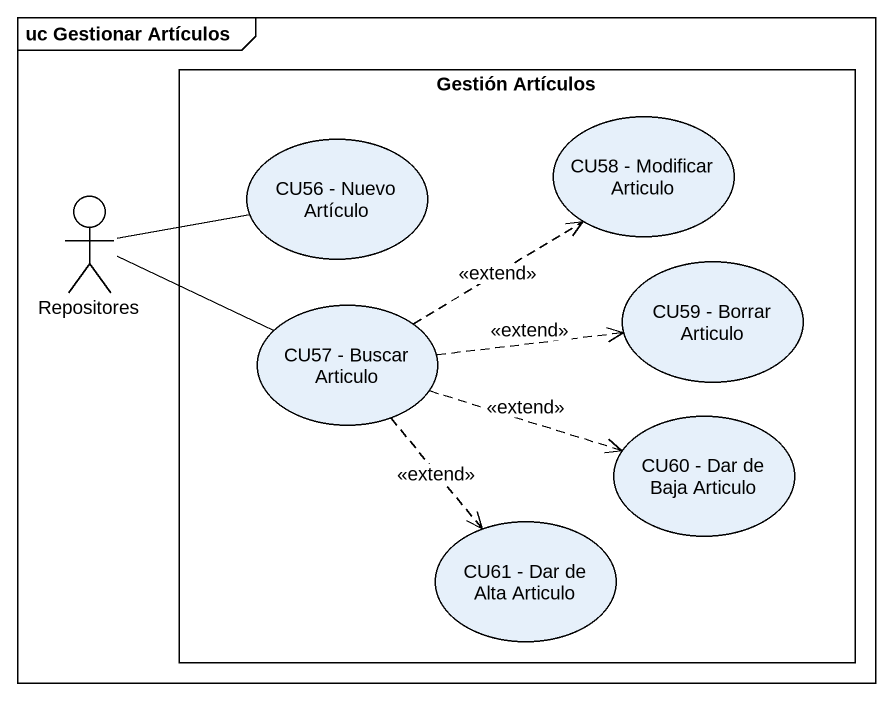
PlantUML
@startuml
mainframe uc Gestionar Artículos
rectangle "Gestión Artículos" as Gestión_Artículos {
  usecase "CU56 - Nuevo Artículo" as CU56_Nuevo_Artículo
  usecase "CU58 - Modificar Articulo" as CU58_Modificar_Articulo
  usecase "CU59 - Borrar Articulo" as CU59_Borrar_Articulo
  usecase "CU57 - Buscar Articulo" as CU57_Buscar_Articulo
  usecase "CU60 - Dar de Baja Articulo" as CU60_Dar_de_Baja_Articulo
  usecase "CU61 - Dar de Alta Articulo" as CU61_Dar_de_Alta_Articulo
}
actor Repositores
Repositores -right- CU56_Nuevo_Artículo
Repositores -right- CU57_Buscar_Articulo
CU57_Buscar_Articulo .up.> CU58_Modificar_Articulo : <<extend>>
CU57_Buscar_Articulo .right.> CU59_Borrar_Articulo : <<extend>>
CU57_Buscar_Articulo .right.> CU60_Dar_de_Baja_Articulo : <<extend>>
CU57_Buscar_Articulo ..> CU61_Dar_de_Alta_Articulo : <<extend>>
@enduml
